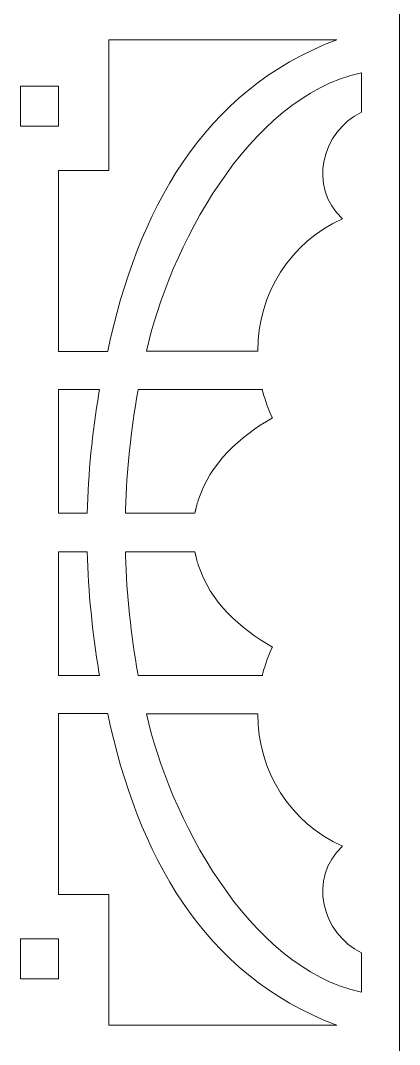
# Model space of a CAD drawing. Header units: centimetres. Extents: x -10 to 9.9, y -5 to 13.4.
# Drawn here: x -2.021 to -0.285, y -0.461 to 4.221 of the extents above; entities that cross this region are included whole.
import ezdxf

# ---------------------------------------------------------------- set-up
doc = ezdxf.new("R2010")
doc.units = ezdxf.units.CM
doc.header["$MEASUREMENT"] = 0
doc.layers.add('layer 1', color=7, linetype='Continuous')

msp = doc.modelspace()

# ---------------------------------------------------------------- linework, layer by layer
at = {"layer": 'layer 1', "color": 177, "lineweight": 9}
for points, knots in [([(-10.03585, 13.44236), (-10.03585, 13.44236), (-9.86153, 13.44236), (-9.86153, 13.44236), (-9.86153, 13.44236), (-9.86153, 13.44236), (-0.4594, 13.44236), (-0.4594, 13.44236), (-0.4594, 13.44236), (-0.4594, 13.44236), (-0.28508, 13.44236), (-0.28508, 13.44236), (-0.28508, 13.44236), (-0.28508, 13.44236), (-0.28508, 13.26803), (-0.28508, 13.26803), (-0.28508, 13.26803), (-0.28508, 13.26803), (-0.28508, -4.82596), (-0.28508, -4.82596), (-0.28508, -4.82596), (-0.28508, -4.82596), (-0.28508, -5.00029), (-0.28508, -5.00029), (-0.28508, -5.00029), (-0.28508, -5.00029), (-0.4594, -5.00029), (-0.4594, -5.00029), (-0.4594, -5.00029), (-0.4594, -5.00029), (-9.86153, -5.00029), (-9.86153, -5.00029), (-9.86153, -5.00029), (-9.86153, -5.00029), (-10.03585, -5.00029), (-10.03585, -5.00029), (-10.03585, -5.00029), (-10.03585, -5.00029), (-10.03585, -4.82596), (-10.03585, -4.82596), (-10.03585, -4.82596), (-10.03585, -4.82596), (-10.03585, 13.26803), (-10.03585, 13.26803), (-10.03585, 13.26803), (-10.03585, 13.26803), (-10.03585, 13.44236), (-10.03585, 13.44236)], [0, 0, 0, 0, 0.0769231, 0.0769231, 0.0769231, 0.0769231, 0.1538462, 0.1538462, 0.1538462, 0.1538462, 0.2307692, 0.2307692, 0.2307692, 0.2307692, 0.3076923, 0.3076923, 0.3076923, 0.3076923, 0.3846154, 0.3846154, 0.3846154, 0.3846154, 0.4615385, 0.4615385, 0.4615385, 0.4615385, 0.5384615, 0.5384615, 0.5384615, 0.5384615, 0.6153846, 0.6153846, 0.6153846, 0.6153846, 0.6923077, 0.6923077, 0.6923077, 0.6923077, 0.7692308, 0.7692308, 0.7692308, 0.7692308, 0.8461538, 0.8461538, 0.8461538, 0.8461538, 1, 1, 1, 1]), ([(-1.84597, 3.53525), (-1.84597, 3.53525), (-1.84105, 3.53525), (-1.84105, 3.53525), (-1.84105, 3.53525), (-1.84105, 3.53525), (-1.84049, 3.53525), (-1.84049, 3.53525), (-1.84049, 3.53525), (-1.84049, 3.53525), (-1.83127, 3.53525), (-1.83127, 3.53525), (-1.83127, 3.53525), (-1.83127, 3.53525), (-1.83077, 3.53525), (-1.83077, 3.53525), (-1.83077, 3.53525), (-1.83077, 3.53525), (-1.82154, 3.53525), (-1.82154, 3.53525), (-1.82154, 3.53525), (-1.82154, 3.53525), (-1.82097, 3.53525), (-1.82097, 3.53525), (-1.82097, 3.53525), (-1.82097, 3.53525), (-1.81177, 3.53525), (-1.81177, 3.53525), (-1.81177, 3.53525), (-1.81177, 3.53525), (-1.81125, 3.53525), (-1.81125, 3.53525), (-1.81125, 3.53525), (-1.81125, 3.53525), (-1.80204, 3.53525), (-1.80204, 3.53525), (-1.80204, 3.53525), (-1.80204, 3.53525), (-1.80147, 3.53525), (-1.80147, 3.53525), (-1.80147, 3.53525), (-1.80147, 3.53525), (-1.79225, 3.53525), (-1.79225, 3.53525), (-1.79225, 3.53525), (-1.79225, 3.53525), (-1.79175, 3.53525), (-1.79175, 3.53525), (-1.79175, 3.53525), (-1.79175, 3.53525), (-1.78252, 3.53525), (-1.78252, 3.53525), (-1.78252, 3.53525), (-1.78252, 3.53525), (-1.78197, 3.53525), (-1.78197, 3.53525), (-1.78197, 3.53525), (-1.78197, 3.53525), (-1.77275, 3.53525), (-1.77275, 3.53525), (-1.77275, 3.53525), (-1.77275, 3.53525), (-1.77224, 3.53525), (-1.77224, 3.53525), (-1.77224, 3.53525), (-1.77224, 3.53525), (-1.76302, 3.53525), (-1.76302, 3.53525), (-1.76302, 3.53525), (-1.76302, 3.53525), (-1.76252, 3.53525), (-1.76252, 3.53525), (-1.76252, 3.53525), (-1.76252, 3.53525), (-1.75329, 3.53525), (-1.75329, 3.53525), (-1.75329, 3.53525), (-1.75329, 3.53525), (-1.75278, 3.53525), (-1.75278, 3.53525), (-1.75278, 3.53525), (-1.75278, 3.53525), (-1.74356, 3.53525), (-1.74356, 3.53525), (-1.74356, 3.53525), (-1.74356, 3.53525), (-1.74302, 3.53525), (-1.74302, 3.53525), (-1.74302, 3.53525), (-1.74302, 3.53525), (-1.73378, 3.53525), (-1.73378, 3.53525), (-1.73378, 3.53525), (-1.73378, 3.53525), (-1.73328, 3.53525), (-1.73328, 3.53525), (-1.73328, 3.53525), (-1.73328, 3.53525), (-1.72406, 3.53525), (-1.72406, 3.53525), (-1.72406, 3.53525), (-1.72406, 3.53525), (-1.7235, 3.53525), (-1.7235, 3.53525), (-1.7235, 3.53525), (-1.7235, 3.53525), (-1.71428, 3.53525), (-1.71428, 3.53525), (-1.71428, 3.53525), (-1.71428, 3.53525), (-1.71378, 3.53525), (-1.71378, 3.53525), (-1.71378, 3.53525), (-1.71378, 3.53525), (-1.70455, 3.53525), (-1.70455, 3.53525), (-1.70455, 3.53525), (-1.70455, 3.53525), (-1.70398, 3.53525), (-1.70398, 3.53525), (-1.70398, 3.53525), (-1.70398, 3.53525), (-1.69478, 3.53525), (-1.69478, 3.53525), (-1.69478, 3.53525), (-1.69478, 3.53525), (-1.69426, 3.53525), (-1.69426, 3.53525), (-1.69426, 3.53525), (-1.69426, 3.53525), (-1.68505, 3.53525), (-1.68505, 3.53525), (-1.68505, 3.53525), (-1.68505, 3.53525), (-1.68448, 3.53525), (-1.68448, 3.53525), (-1.68448, 3.53525), (-1.68448, 3.53525), (-1.67526, 3.53525), (-1.67526, 3.53525), (-1.67526, 3.53525), (-1.67526, 3.53525), (-1.67476, 3.53525), (-1.67476, 3.53525), (-1.67476, 3.53525), (-1.67476, 3.53525), (-1.66553, 3.53525), (-1.66553, 3.53525), (-1.66553, 3.53525), (-1.66553, 3.53525), (-1.66498, 3.53525), (-1.66498, 3.53525), (-1.66498, 3.53525), (-1.66498, 3.53525), (-1.65576, 3.53525), (-1.65576, 3.53525), (-1.65576, 3.53525), (-1.65576, 3.53525), (-1.65525, 3.53525), (-1.65525, 3.53525), (-1.65525, 3.53525), (-1.65525, 3.53525), (-1.64603, 3.53525), (-1.64603, 3.53525), (-1.64603, 3.53525), (-1.64603, 3.53525), (-1.64548, 3.53525), (-1.64548, 3.53525), (-1.64548, 3.53525), (-1.64548, 3.53525), (-1.63625, 3.53525), (-1.63625, 3.53525), (-1.63625, 3.53525), (-1.63625, 3.53525), (-1.63575, 3.53525), (-1.63575, 3.53525), (-1.63575, 3.53525), (-1.63575, 3.53525), (-1.62653, 3.53525), (-1.62653, 3.53525), (-1.62653, 3.53525), (-1.62653, 3.53525), (-1.62596, 3.53525), (-1.62596, 3.53525), (-1.62596, 3.53525), (-1.62596, 3.53525), (-1.61675, 3.53525), (-1.61675, 3.53525), (-1.61675, 3.53525), (-1.61675, 3.53525), (-1.61675, 3.53687), (-1.61675, 3.53687), (-1.61675, 3.53687), (-1.61675, 3.53687), (-1.61675, 4.13308), (-1.61675, 4.13308), (-1.61675, 4.13308), (-1.61675, 4.13308), (-0.92018, 4.13311), (-0.92018, 4.13311), (-0.92018, 4.13311), (-0.92018, 4.13311), (-0.57195, 4.13311), (-0.57195, 4.13311), (-0.57195, 4.13311), (-1.18811, 3.90211), (-1.48415, 3.34792), (-1.62131, 2.70967), (-1.62131, 2.70967), (-1.62131, 2.70967), (-1.62147, 2.70914), (-1.62147, 2.70914), (-1.62147, 2.70914), (-1.62147, 2.70914), (-1.62149, 2.70914), (-1.62149, 2.70914), (-1.62149, 2.70914), (-1.62149, 2.70914), (-1.62158, 2.70862), (-1.62158, 2.70862), (-1.62158, 2.70862), (-1.62158, 2.70862), (-1.62159, 2.70862), (-1.62159, 2.70862), (-1.62159, 2.70862), (-1.62159, 2.70862), (-1.62174, 2.7081), (-1.62174, 2.7081), (-1.62174, 2.7081), (-1.62174, 2.7081), (-1.62175, 2.7081), (-1.62175, 2.7081), (-1.62175, 2.7081), (-1.62175, 2.7081), (-1.84597, 2.7081), (-1.84597, 2.7081), (-1.84597, 2.7081), (-1.84597, 2.7081), (-1.84597, 3.53525), (-1.84597, 3.53525)], [0, 0, 0, 0, 0.0163934, 0.0163934, 0.0163934, 0.0163934, 0.0327869, 0.0327869, 0.0327869, 0.0327869, 0.0491803, 0.0491803, 0.0491803, 0.0491803, 0.0655738, 0.0655738, 0.0655738, 0.0655738, 0.0819672, 0.0819672, 0.0819672, 0.0819672, 0.0983607, 0.0983607, 0.0983607, 0.0983607, 0.1147541, 0.1147541, 0.1147541, 0.1147541, 0.1311475, 0.1311475, 0.1311475, 0.1311475, 0.147541, 0.147541, 0.147541, 0.147541, 0.1639344, 0.1639344, 0.1639344, 0.1639344, 0.1803279, 0.1803279, 0.1803279, 0.1803279, 0.1967213, 0.1967213, 0.1967213, 0.1967213, 0.2131148, 0.2131148, 0.2131148, 0.2131148, 0.2295082, 0.2295082, 0.2295082, 0.2295082, 0.2459016, 0.2459016, 0.2459016, 0.2459016, 0.2622951, 0.2622951, 0.2622951, 0.2622951, 0.2786885, 0.2786885, 0.2786885, 0.2786885, 0.295082, 0.295082, 0.295082, 0.295082, 0.3114754, 0.3114754, 0.3114754, 0.3114754, 0.3278689, 0.3278689, 0.3278689, 0.3278689, 0.3442623, 0.3442623, 0.3442623, 0.3442623, 0.3606557, 0.3606557, 0.3606557, 0.3606557, 0.3770492, 0.3770492, 0.3770492, 0.3770492, 0.3934426, 0.3934426, 0.3934426, 0.3934426, 0.4098361, 0.4098361, 0.4098361, 0.4098361, 0.4262295, 0.4262295, 0.4262295, 0.4262295, 0.442623, 0.442623, 0.442623, 0.442623, 0.4590164, 0.4590164, 0.4590164, 0.4590164, 0.4754098, 0.4754098, 0.4754098, 0.4754098, 0.4918033, 0.4918033, 0.4918033, 0.4918033, 0.5081967, 0.5081967, 0.5081967, 0.5081967, 0.5245902, 0.5245902, 0.5245902, 0.5245902, 0.5409836, 0.5409836, 0.5409836, 0.5409836, 0.557377, 0.557377, 0.557377, 0.557377, 0.5737705, 0.5737705, 0.5737705, 0.5737705, 0.5901639, 0.5901639, 0.5901639, 0.5901639, 0.6065574, 0.6065574, 0.6065574, 0.6065574, 0.6229508, 0.6229508, 0.6229508, 0.6229508, 0.6393443, 0.6393443, 0.6393443, 0.6393443, 0.6557377, 0.6557377, 0.6557377, 0.6557377, 0.6721311, 0.6721311, 0.6721311, 0.6721311, 0.6885246, 0.6885246, 0.6885246, 0.6885246, 0.704918, 0.704918, 0.704918, 0.704918, 0.7213115, 0.7213115, 0.7213115, 0.7213115, 0.7377049, 0.7377049, 0.7377049, 0.7377049, 0.7540984, 0.7540984, 0.7540984, 0.7540984, 0.7704918, 0.7704918, 0.7704918, 0.7704918, 0.7868852, 0.7868852, 0.7868852, 0.7868852, 0.8032787, 0.8032787, 0.8032787, 0.8032787, 0.8196721, 0.8196721, 0.8196721, 0.8196721, 0.8360656, 0.8360656, 0.8360656, 0.8360656, 0.852459, 0.852459, 0.852459, 0.852459, 0.8688525, 0.8688525, 0.8688525, 0.8688525, 0.8852459, 0.8852459, 0.8852459, 0.8852459, 0.9016393, 0.9016393, 0.9016393, 0.9016393, 0.9180328, 0.9180328, 0.9180328, 0.9180328, 0.9344262, 0.9344262, 0.9344262, 0.9344262, 0.9508197, 0.9508197, 0.9508197, 0.9508197, 0.9672131, 0.9672131, 0.9672131, 0.9672131, 1, 1, 1, 1]), ([(-0.4594, 3.80181), (-0.4594, 3.80181), (-0.4594, 3.98156), (-0.4594, 3.98156), (-0.4594, 3.98156), (-0.98306, 3.87029), (-1.34274, 3.16559), (-1.44347, 2.70967), (-1.44347, 2.70967), (-1.44347, 2.70967), (-0.93452, 2.70967), (-0.93452, 2.70967), (-0.93452, 2.70967), (-0.93276, 2.9736), (-0.78597, 3.20758), (-0.54602, 3.3141), (-0.54602, 3.3141), (-0.54602, 3.3141), (-0.54599, 3.31412), (-0.54599, 3.31412), (-0.54599, 3.31412), (-0.70663, 3.46125), (-0.64034, 3.71415), (-0.4594, 3.80181)], [0, 0, 0, 0, 0.1428571, 0.1428571, 0.1428571, 0.1428571, 0.2857143, 0.2857143, 0.2857143, 0.2857143, 0.4285714, 0.4285714, 0.4285714, 0.4285714, 0.5714286, 0.5714286, 0.5714286, 0.5714286, 0.7142857, 0.7142857, 0.7142857, 0.7142857, 1, 1, 1, 1]), ([(-1.84607, 3.92012), (-1.84607, 3.92012), (-1.84607, 3.73746), (-1.84607, 3.73746), (-1.84607, 3.73746), (-1.84607, 3.73746), (-2.02067, 3.73746), (-2.02067, 3.73746), (-2.02067, 3.73746), (-2.02067, 3.73746), (-2.02067, 3.92012), (-2.02067, 3.92012), (-2.02067, 3.92012), (-2.02067, 3.92012), (-1.84607, 3.92012), (-1.84607, 3.92012)], [0, 0, 0, 0, 0.2, 0.2, 0.2, 0.2, 0.4, 0.4, 0.4, 0.4, 0.6, 0.6, 0.6, 0.6, 1, 1, 1, 1]), ([(-1.84597, 1.96795), (-1.84597, 1.96795), (-1.84597, 1.98359), (-1.84597, 1.98359), (-1.84597, 1.98359), (-1.84597, 1.98359), (-1.84597, 2.00949), (-1.84597, 2.00949), (-1.84597, 2.00949), (-1.84597, 2.00949), (-1.84597, 2.03537), (-1.84597, 2.03537), (-1.84597, 2.03537), (-1.84597, 2.03537), (-1.84597, 2.06126), (-1.84597, 2.06126), (-1.84597, 2.06126), (-1.84597, 2.06126), (-1.84597, 2.08715), (-1.84597, 2.08715), (-1.84597, 2.08715), (-1.84597, 2.08715), (-1.84597, 2.11302), (-1.84597, 2.11302), (-1.84597, 2.11302), (-1.84597, 2.11302), (-1.84597, 2.13892), (-1.84597, 2.13892), (-1.84597, 2.13892), (-1.84597, 2.13892), (-1.84597, 2.16482), (-1.84597, 2.16482), (-1.84597, 2.16482), (-1.84597, 2.16482), (-1.84597, 2.1907), (-1.84597, 2.1907), (-1.84597, 2.1907), (-1.84597, 2.1907), (-1.84595, 2.21658), (-1.84595, 2.21658), (-1.84595, 2.21658), (-1.84595, 2.21658), (-1.84597, 2.24248), (-1.84597, 2.24248), (-1.84597, 2.24248), (-1.84597, 2.24248), (-1.84597, 2.26835), (-1.84597, 2.26835), (-1.84597, 2.26835), (-1.84597, 2.26835), (-1.84597, 2.29424), (-1.84597, 2.29424), (-1.84597, 2.29424), (-1.84597, 2.29424), (-1.846, 2.32013), (-1.846, 2.32013), (-1.846, 2.32013), (-1.846, 2.32013), (-1.84597, 2.34602), (-1.84597, 2.34602), (-1.84597, 2.34602), (-1.84597, 2.34602), (-1.84597, 2.37191), (-1.84597, 2.37191), (-1.84597, 2.37191), (-1.84597, 2.37191), (-1.84597, 2.39779), (-1.84597, 2.39779), (-1.84597, 2.39779), (-1.84597, 2.39779), (-1.84595, 2.42367), (-1.84595, 2.42367), (-1.84595, 2.42367), (-1.84595, 2.42367), (-1.84597, 2.44957), (-1.84597, 2.44957), (-1.84597, 2.44957), (-1.84597, 2.44957), (-1.84595, 2.47544), (-1.84595, 2.47544), (-1.84595, 2.47544), (-1.84595, 2.47544), (-1.84597, 2.50135), (-1.84597, 2.50135), (-1.84597, 2.50135), (-1.84597, 2.50135), (-1.84597, 2.52724), (-1.84597, 2.52724), (-1.84597, 2.52724), (-1.84597, 2.52724), (-1.84597, 2.53377), (-1.84597, 2.53377), (-1.84597, 2.53377), (-1.84597, 2.53377), (-1.65848, 2.53377), (-1.65848, 2.53377), (-1.65848, 2.53377), (-1.65848, 2.53377), (-1.65964, 2.52687), (-1.65964, 2.52687), (-1.65964, 2.52687), (-1.65964, 2.52687), (-1.65965, 2.52687), (-1.65965, 2.52687), (-1.65965, 2.52687), (-1.65965, 2.52687), (-1.65967, 2.52687), (-1.65967, 2.52687), (-1.65967, 2.52687), (-1.65967, 2.52687), (-1.6597, 2.52687), (-1.6597, 2.52687), (-1.6597, 2.52687), (-1.6597, 2.52687), (-1.66116, 2.51837), (-1.66116, 2.51837), (-1.66116, 2.51837), (-1.66116, 2.51837), (-1.66118, 2.51837), (-1.66118, 2.51837), (-1.66118, 2.51837), (-1.66118, 2.51837), (-1.66119, 2.51837), (-1.66119, 2.51837), (-1.66119, 2.51837), (-1.66119, 2.51837), (-1.66121, 2.51836), (-1.66121, 2.51836), (-1.66121, 2.51836), (-1.6914, 2.33651), (-1.71049, 2.15213), (-1.71501, 1.96792), (-1.71501, 1.96792), (-1.71501, 1.96792), (-1.71505, 1.96795), (-1.71505, 1.96795), (-1.71505, 1.96795), (-1.71505, 1.96795), (-1.84597, 1.96795), (-1.84597, 1.96795)], [0, 0, 0, 0, 0.0277778, 0.0277778, 0.0277778, 0.0277778, 0.0555556, 0.0555556, 0.0555556, 0.0555556, 0.0833333, 0.0833333, 0.0833333, 0.0833333, 0.1111111, 0.1111111, 0.1111111, 0.1111111, 0.1388889, 0.1388889, 0.1388889, 0.1388889, 0.1666667, 0.1666667, 0.1666667, 0.1666667, 0.1944444, 0.1944444, 0.1944444, 0.1944444, 0.2222222, 0.2222222, 0.2222222, 0.2222222, 0.25, 0.25, 0.25, 0.25, 0.2777778, 0.2777778, 0.2777778, 0.2777778, 0.3055556, 0.3055556, 0.3055556, 0.3055556, 0.3333333, 0.3333333, 0.3333333, 0.3333333, 0.3611111, 0.3611111, 0.3611111, 0.3611111, 0.3888889, 0.3888889, 0.3888889, 0.3888889, 0.4166667, 0.4166667, 0.4166667, 0.4166667, 0.4444444, 0.4444444, 0.4444444, 0.4444444, 0.4722222, 0.4722222, 0.4722222, 0.4722222, 0.5, 0.5, 0.5, 0.5, 0.5277778, 0.5277778, 0.5277778, 0.5277778, 0.5555556, 0.5555556, 0.5555556, 0.5555556, 0.5833333, 0.5833333, 0.5833333, 0.5833333, 0.6111111, 0.6111111, 0.6111111, 0.6111111, 0.6388889, 0.6388889, 0.6388889, 0.6388889, 0.6666667, 0.6666667, 0.6666667, 0.6666667, 0.6944444, 0.6944444, 0.6944444, 0.6944444, 0.7222222, 0.7222222, 0.7222222, 0.7222222, 0.75, 0.75, 0.75, 0.75, 0.7777778, 0.7777778, 0.7777778, 0.7777778, 0.8055556, 0.8055556, 0.8055556, 0.8055556, 0.8333333, 0.8333333, 0.8333333, 0.8333333, 0.8611111, 0.8611111, 0.8611111, 0.8611111, 0.8888889, 0.8888889, 0.8888889, 0.8888889, 0.9166667, 0.9166667, 0.9166667, 0.9166667, 0.9444444, 0.9444444, 0.9444444, 0.9444444, 1, 1, 1, 1]), ([(-0.86688, 2.40402), (-1.01746, 2.31756), (-1.15164, 2.19838), (-1.20686, 2.0276), (-1.20686, 2.0276), (-1.20686, 2.0276), (-1.20687, 2.0276), (-1.20687, 2.0276), (-1.20687, 2.0276), (-1.20687, 2.0276), (-1.2075, 2.02565), (-1.2075, 2.02565), (-1.2075, 2.02565), (-1.2075, 2.02565), (-1.20752, 2.02565), (-1.20752, 2.02565), (-1.20752, 2.02565), (-1.20752, 2.02565), (-1.20898, 2.02082), (-1.20898, 2.02082), (-1.20898, 2.02082), (-1.20898, 2.02082), (-1.20903, 2.0208), (-1.20903, 2.0208), (-1.20903, 2.0208), (-1.20903, 2.0208), (-1.20926, 2.01987), (-1.20926, 2.01987), (-1.20926, 2.01987), (-1.20926, 2.01987), (-1.20928, 2.01987), (-1.20928, 2.01987), (-1.20928, 2.01987), (-1.20928, 2.01987), (-1.2093, 2.01978), (-1.2093, 2.01978), (-1.2093, 2.01978), (-1.2093, 2.01978), (-1.2093, 2.01978), (-1.2093, 2.01978), (-1.2093, 2.01978), (-1.2093, 2.01978), (-1.21098, 2.01399), (-1.21098, 2.01399), (-1.21098, 2.01399), (-1.21098, 2.01399), (-1.211, 2.01397), (-1.211, 2.01397), (-1.211, 2.01397), (-1.211, 2.01397), (-1.21122, 2.01314), (-1.21122, 2.01314), (-1.21122, 2.01314), (-1.21122, 2.01314), (-1.21122, 2.01314), (-1.21122, 2.01314), (-1.21122, 2.01314), (-1.21122, 2.01314), (-1.21302, 2.0067), (-1.21302, 2.0067), (-1.21302, 2.0067), (-1.21302, 2.0067), (-1.21302, 2.0067), (-1.21302, 2.0067), (-1.21302, 2.0067), (-1.21302, 2.0067), (-1.21321, 2.00596), (-1.21321, 2.00596), (-1.21321, 2.00596), (-1.21321, 2.00596), (-1.21323, 2.00596), (-1.21323, 2.00596), (-1.21323, 2.00596), (-1.21323, 2.00596), (-1.21514, 1.99868), (-1.21514, 1.99868), (-1.21514, 1.99868), (-1.21514, 1.99868), (-1.21515, 1.99868), (-1.21515, 1.99868), (-1.21515, 1.99868), (-1.21515, 1.99868), (-1.21517, 1.99853), (-1.21517, 1.99853), (-1.21517, 1.99853), (-1.21517, 1.99853), (-1.21519, 1.99853), (-1.21519, 1.99853), (-1.21519, 1.99853), (-1.21519, 1.99853), (-1.21635, 1.99377), (-1.21635, 1.99377), (-1.21635, 1.99377), (-1.21635, 1.99377), (-1.21637, 1.99379), (-1.21637, 1.99379), (-1.21637, 1.99379), (-1.21637, 1.99379), (-1.21657, 1.99287), (-1.21657, 1.99287), (-1.21657, 1.99287), (-1.21657, 1.99287), (-1.21658, 1.99285), (-1.21658, 1.99285), (-1.21658, 1.99285), (-1.21658, 1.99285), (-1.21847, 1.98461), (-1.21847, 1.98461), (-1.21847, 1.98461), (-1.21847, 1.98461), (-1.21852, 1.98462), (-1.21852, 1.98462), (-1.21852, 1.98462), (-1.21852, 1.98462), (-1.21867, 1.98372), (-1.21867, 1.98372), (-1.21867, 1.98372), (-1.21867, 1.98372), (-1.21868, 1.98372), (-1.21868, 1.98372), (-1.21868, 1.98372), (-1.21868, 1.98372), (-1.21983, 1.97825), (-1.21983, 1.97825), (-1.21983, 1.97825), (-1.21983, 1.97825), (-1.21985, 1.97825), (-1.21985, 1.97825), (-1.21985, 1.97825), (-1.21985, 1.97825), (-1.22001, 1.97737), (-1.22001, 1.97737), (-1.22001, 1.97737), (-1.22001, 1.97737), (-1.22003, 1.97737), (-1.22003, 1.97737), (-1.22003, 1.97737), (-1.22003, 1.97737), (-1.22024, 1.97631), (-1.22024, 1.97631), (-1.22024, 1.97631), (-1.22024, 1.97631), (-1.22026, 1.97631), (-1.22026, 1.97631), (-1.22026, 1.97631), (-1.22026, 1.97631), (-1.2213, 1.97093), (-1.2213, 1.97093), (-1.2213, 1.97093), (-1.2213, 1.97093), (-1.22132, 1.97093), (-1.22132, 1.97093), (-1.22132, 1.97093), (-1.22132, 1.97093), (-1.22188, 1.96795), (-1.22188, 1.96795), (-1.22188, 1.96795), (-1.22188, 1.96795), (-1.22188, 1.96795), (-1.22188, 1.96795), (-1.22188, 1.96795), (-1.22188, 1.96795), (-1.22193, 1.96794), (-1.22193, 1.96794), (-1.22193, 1.96794), (-1.22193, 1.96794), (-1.54016, 1.96795), (-1.54016, 1.96795), (-1.54016, 1.96795), (-1.54016, 1.96795), (-1.54002, 1.97556), (-1.54002, 1.97556), (-1.54002, 1.97556), (-1.54002, 1.97556), (-1.53995, 1.97561), (-1.53995, 1.97561), (-1.53995, 1.97561), (-1.53995, 1.97561), (-1.53993, 1.97556), (-1.53993, 1.97556), (-1.53993, 1.97556), (-1.53993, 1.97556), (-1.53993, 1.97559), (-1.53993, 1.97559), (-1.53993, 1.97559), (-1.53993, 1.97559), (-1.53972, 1.9848), (-1.53972, 1.9848), (-1.53972, 1.9848), (-1.53972, 1.9848), (-1.53971, 1.9848), (-1.53971, 1.9848), (-1.53971, 1.9848), (-1.53971, 1.9848), (-1.53969, 1.9848), (-1.53969, 1.9848), (-1.53969, 1.9848), (-1.53969, 1.9848), (-1.53969, 1.98483), (-1.53969, 1.98483), (-1.53969, 1.98483), (-1.53453, 2.16639), (-1.51478, 2.34756), (-1.4832, 2.52528), (-1.4832, 2.52528), (-1.4832, 2.52528), (-1.4832, 2.5253), (-1.4832, 2.5253), (-1.4832, 2.5253), (-1.4832, 2.5253), (-1.48317, 2.5253), (-1.48317, 2.5253), (-1.48317, 2.5253), (-1.48317, 2.5253), (-1.48315, 2.5253), (-1.48315, 2.5253), (-1.48315, 2.5253), (-1.48315, 2.5253), (-1.48168, 2.53377), (-1.48168, 2.53377), (-1.48168, 2.53377), (-1.48168, 2.53377), (-1.48166, 2.53377), (-1.48166, 2.53377), (-1.48166, 2.53377), (-1.48166, 2.53377), (-1.48165, 2.53377), (-1.48165, 2.53377), (-1.48165, 2.53377), (-1.48165, 2.53377), (-1.48162, 2.53377), (-1.48162, 2.53377), (-1.48162, 2.53377), (-1.48162, 2.53377), (-0.91374, 2.53377), (-0.91374, 2.53377), (-0.91374, 2.53377), (-0.91374, 2.53377), (-0.91372, 2.53377), (-0.91372, 2.53377), (-0.91372, 2.53377), (-0.91372, 2.53377), (-0.91317, 2.53163), (-0.91317, 2.53163), (-0.91317, 2.53163), (-0.91317, 2.53163), (-0.91315, 2.53163), (-0.91315, 2.53163), (-0.91315, 2.53163), (-0.91315, 2.53163), (-0.91265, 2.52949), (-0.91265, 2.52949), (-0.91265, 2.52949), (-0.91265, 2.52949), (-0.91262, 2.52949), (-0.91262, 2.52949), (-0.91262, 2.52949), (-0.91262, 2.52949), (-0.91207, 2.52736), (-0.91207, 2.52736), (-0.91207, 2.52736), (-0.91207, 2.52736), (-0.91206, 2.52736), (-0.91206, 2.52736), (-0.91206, 2.52736), (-0.91206, 2.52736), (-0.91155, 2.52525), (-0.91155, 2.52525), (-0.91155, 2.52525), (-0.91155, 2.52525), (-0.91154, 2.52523), (-0.91154, 2.52523), (-0.91154, 2.52523), (-0.90072, 2.48369), (-0.88545, 2.44282), (-0.86688, 2.40402)], [0, 0, 0, 0, 0.0142857, 0.0142857, 0.0142857, 0.0142857, 0.0285714, 0.0285714, 0.0285714, 0.0285714, 0.0428571, 0.0428571, 0.0428571, 0.0428571, 0.0571429, 0.0571429, 0.0571429, 0.0571429, 0.0714286, 0.0714286, 0.0714286, 0.0714286, 0.0857143, 0.0857143, 0.0857143, 0.0857143, 0.1, 0.1, 0.1, 0.1, 0.1142857, 0.1142857, 0.1142857, 0.1142857, 0.1285714, 0.1285714, 0.1285714, 0.1285714, 0.1428571, 0.1428571, 0.1428571, 0.1428571, 0.1571429, 0.1571429, 0.1571429, 0.1571429, 0.1714286, 0.1714286, 0.1714286, 0.1714286, 0.1857143, 0.1857143, 0.1857143, 0.1857143, 0.2, 0.2, 0.2, 0.2, 0.2142857, 0.2142857, 0.2142857, 0.2142857, 0.2285714, 0.2285714, 0.2285714, 0.2285714, 0.2428571, 0.2428571, 0.2428571, 0.2428571, 0.2571429, 0.2571429, 0.2571429, 0.2571429, 0.2714286, 0.2714286, 0.2714286, 0.2714286, 0.2857143, 0.2857143, 0.2857143, 0.2857143, 0.3, 0.3, 0.3, 0.3, 0.3142857, 0.3142857, 0.3142857, 0.3142857, 0.3285714, 0.3285714, 0.3285714, 0.3285714, 0.3428571, 0.3428571, 0.3428571, 0.3428571, 0.3571429, 0.3571429, 0.3571429, 0.3571429, 0.3714286, 0.3714286, 0.3714286, 0.3714286, 0.3857143, 0.3857143, 0.3857143, 0.3857143, 0.4, 0.4, 0.4, 0.4, 0.4142857, 0.4142857, 0.4142857, 0.4142857, 0.4285714, 0.4285714, 0.4285714, 0.4285714, 0.4428571, 0.4428571, 0.4428571, 0.4428571, 0.4571429, 0.4571429, 0.4571429, 0.4571429, 0.4714286, 0.4714286, 0.4714286, 0.4714286, 0.4857143, 0.4857143, 0.4857143, 0.4857143, 0.5, 0.5, 0.5, 0.5, 0.5142857, 0.5142857, 0.5142857, 0.5142857, 0.5285714, 0.5285714, 0.5285714, 0.5285714, 0.5428571, 0.5428571, 0.5428571, 0.5428571, 0.5571429, 0.5571429, 0.5571429, 0.5571429, 0.5714286, 0.5714286, 0.5714286, 0.5714286, 0.5857143, 0.5857143, 0.5857143, 0.5857143, 0.6, 0.6, 0.6, 0.6, 0.6142857, 0.6142857, 0.6142857, 0.6142857, 0.6285714, 0.6285714, 0.6285714, 0.6285714, 0.6428571, 0.6428571, 0.6428571, 0.6428571, 0.6571429, 0.6571429, 0.6571429, 0.6571429, 0.6714286, 0.6714286, 0.6714286, 0.6714286, 0.6857143, 0.6857143, 0.6857143, 0.6857143, 0.7, 0.7, 0.7, 0.7, 0.7142857, 0.7142857, 0.7142857, 0.7142857, 0.7285714, 0.7285714, 0.7285714, 0.7285714, 0.7428571, 0.7428571, 0.7428571, 0.7428571, 0.7571429, 0.7571429, 0.7571429, 0.7571429, 0.7714286, 0.7714286, 0.7714286, 0.7714286, 0.7857143, 0.7857143, 0.7857143, 0.7857143, 0.8, 0.8, 0.8, 0.8, 0.8142857, 0.8142857, 0.8142857, 0.8142857, 0.8285714, 0.8285714, 0.8285714, 0.8285714, 0.8428571, 0.8428571, 0.8428571, 0.8428571, 0.8571429, 0.8571429, 0.8571429, 0.8571429, 0.8714286, 0.8714286, 0.8714286, 0.8714286, 0.8857143, 0.8857143, 0.8857143, 0.8857143, 0.9, 0.9, 0.9, 0.9, 0.9142857, 0.9142857, 0.9142857, 0.9142857, 0.9285714, 0.9285714, 0.9285714, 0.9285714, 0.9428571, 0.9428571, 0.9428571, 0.9428571, 0.9571429, 0.9571429, 0.9571429, 0.9571429, 0.9714286, 0.9714286, 0.9714286, 0.9714286, 1, 1, 1, 1]), ([(-1.84598, 1.22623), (-1.84598, 1.22623), (-1.84598, 1.23281), (-1.84598, 1.23281), (-1.84598, 1.23281), (-1.84598, 1.23281), (-1.84597, 1.2587), (-1.84597, 1.2587), (-1.84597, 1.2587), (-1.84597, 1.2587), (-1.84597, 1.28459), (-1.84597, 1.28459), (-1.84597, 1.28459), (-1.84597, 1.28459), (-1.84597, 1.31047), (-1.84597, 1.31047), (-1.84597, 1.31047), (-1.84597, 1.31047), (-1.84598, 1.33637), (-1.84598, 1.33637), (-1.84598, 1.33637), (-1.84598, 1.33637), (-1.84597, 1.36225), (-1.84597, 1.36225), (-1.84597, 1.36225), (-1.84597, 1.36225), (-1.84597, 1.38813), (-1.84597, 1.38813), (-1.84597, 1.38813), (-1.84597, 1.38813), (-1.84597, 1.41403), (-1.84597, 1.41403), (-1.84597, 1.41403), (-1.84597, 1.41403), (-1.84597, 1.4399), (-1.84597, 1.4399), (-1.84597, 1.4399), (-1.84597, 1.4399), (-1.84597, 1.46579), (-1.84597, 1.46579), (-1.84597, 1.46579), (-1.84597, 1.46579), (-1.84598, 1.49168), (-1.84598, 1.49168), (-1.84598, 1.49168), (-1.84598, 1.49168), (-1.84597, 1.51757), (-1.84597, 1.51757), (-1.84597, 1.51757), (-1.84597, 1.51757), (-1.84597, 1.54346), (-1.84597, 1.54346), (-1.84597, 1.54346), (-1.84597, 1.54346), (-1.84598, 1.56934), (-1.84598, 1.56934), (-1.84598, 1.56934), (-1.84598, 1.56934), (-1.84593, 1.59523), (-1.84593, 1.59523), (-1.84593, 1.59523), (-1.84593, 1.59523), (-1.84597, 1.62112), (-1.84597, 1.62112), (-1.84597, 1.62112), (-1.84597, 1.62112), (-1.84597, 1.64701), (-1.84597, 1.64701), (-1.84597, 1.64701), (-1.84597, 1.64701), (-1.84597, 1.6729), (-1.84597, 1.6729), (-1.84597, 1.6729), (-1.84597, 1.6729), (-1.84597, 1.69877), (-1.84597, 1.69877), (-1.84597, 1.69877), (-1.84597, 1.69877), (-1.84597, 1.72469), (-1.84597, 1.72469), (-1.84597, 1.72469), (-1.84597, 1.72469), (-1.84597, 1.75055), (-1.84597, 1.75055), (-1.84597, 1.75055), (-1.84597, 1.75055), (-1.84598, 1.77645), (-1.84598, 1.77645), (-1.84598, 1.77645), (-1.84598, 1.77645), (-1.84597, 1.79204), (-1.84597, 1.79204), (-1.84597, 1.79204), (-1.84597, 1.79204), (-1.71505, 1.79204), (-1.71505, 1.79204), (-1.71505, 1.79204), (-1.71505, 1.79204), (-1.71503, 1.79204), (-1.71503, 1.79204), (-1.71503, 1.79204), (-1.71049, 1.60783), (-1.69138, 1.42348), (-1.66121, 1.24164), (-1.66121, 1.24164), (-1.66121, 1.24164), (-1.66119, 1.24162), (-1.66119, 1.24162), (-1.66119, 1.24162), (-1.66119, 1.24162), (-1.66118, 1.24162), (-1.66118, 1.24162), (-1.66118, 1.24162), (-1.66118, 1.24162), (-1.66116, 1.24162), (-1.66116, 1.24162), (-1.66116, 1.24162), (-1.66116, 1.24162), (-1.6597, 1.23312), (-1.6597, 1.23312), (-1.6597, 1.23312), (-1.6597, 1.23312), (-1.65967, 1.2331), (-1.65967, 1.2331), (-1.65967, 1.2331), (-1.65967, 1.2331), (-1.65964, 1.23312), (-1.65964, 1.23312), (-1.65964, 1.23312), (-1.65964, 1.23312), (-1.65963, 1.23312), (-1.65963, 1.23312), (-1.65963, 1.23312), (-1.65963, 1.23312), (-1.65848, 1.22623), (-1.65848, 1.22623), (-1.65848, 1.22623), (-1.65848, 1.22623), (-1.84598, 1.22623), (-1.84598, 1.22623)], [0, 0, 0, 0, 0.0277778, 0.0277778, 0.0277778, 0.0277778, 0.0555556, 0.0555556, 0.0555556, 0.0555556, 0.0833333, 0.0833333, 0.0833333, 0.0833333, 0.1111111, 0.1111111, 0.1111111, 0.1111111, 0.1388889, 0.1388889, 0.1388889, 0.1388889, 0.1666667, 0.1666667, 0.1666667, 0.1666667, 0.1944444, 0.1944444, 0.1944444, 0.1944444, 0.2222222, 0.2222222, 0.2222222, 0.2222222, 0.25, 0.25, 0.25, 0.25, 0.2777778, 0.2777778, 0.2777778, 0.2777778, 0.3055556, 0.3055556, 0.3055556, 0.3055556, 0.3333333, 0.3333333, 0.3333333, 0.3333333, 0.3611111, 0.3611111, 0.3611111, 0.3611111, 0.3888889, 0.3888889, 0.3888889, 0.3888889, 0.4166667, 0.4166667, 0.4166667, 0.4166667, 0.4444444, 0.4444444, 0.4444444, 0.4444444, 0.4722222, 0.4722222, 0.4722222, 0.4722222, 0.5, 0.5, 0.5, 0.5, 0.5277778, 0.5277778, 0.5277778, 0.5277778, 0.5555556, 0.5555556, 0.5555556, 0.5555556, 0.5833333, 0.5833333, 0.5833333, 0.5833333, 0.6111111, 0.6111111, 0.6111111, 0.6111111, 0.6388889, 0.6388889, 0.6388889, 0.6388889, 0.6666667, 0.6666667, 0.6666667, 0.6666667, 0.6944444, 0.6944444, 0.6944444, 0.6944444, 0.7222222, 0.7222222, 0.7222222, 0.7222222, 0.75, 0.75, 0.75, 0.75, 0.7777778, 0.7777778, 0.7777778, 0.7777778, 0.8055556, 0.8055556, 0.8055556, 0.8055556, 0.8333333, 0.8333333, 0.8333333, 0.8333333, 0.8611111, 0.8611111, 0.8611111, 0.8611111, 0.8888889, 0.8888889, 0.8888889, 0.8888889, 0.9166667, 0.9166667, 0.9166667, 0.9166667, 0.9444444, 0.9444444, 0.9444444, 0.9444444, 1, 1, 1, 1]), ([(-0.86683, 1.35599), (-1.01748, 1.44241), (-1.15169, 1.56161), (-1.20686, 1.73239), (-1.20686, 1.73239), (-1.20686, 1.73239), (-1.20687, 1.73239), (-1.20687, 1.73239), (-1.20687, 1.73239), (-1.20687, 1.73239), (-1.2075, 1.73433), (-1.2075, 1.73433), (-1.2075, 1.73433), (-1.2075, 1.73433), (-1.20752, 1.73431), (-1.20752, 1.73431), (-1.20752, 1.73431), (-1.20752, 1.73431), (-1.20898, 1.73919), (-1.20898, 1.73919), (-1.20898, 1.73919), (-1.20898, 1.73919), (-1.20899, 1.73921), (-1.20899, 1.73921), (-1.20899, 1.73921), (-1.20899, 1.73921), (-1.20926, 1.74012), (-1.20926, 1.74012), (-1.20926, 1.74012), (-1.20926, 1.74012), (-1.20928, 1.74012), (-1.20928, 1.74012), (-1.20928, 1.74012), (-1.20928, 1.74012), (-1.20932, 1.74021), (-1.20932, 1.74021), (-1.20932, 1.74021), (-1.20932, 1.74021), (-1.20933, 1.74021), (-1.20933, 1.74021), (-1.20933, 1.74021), (-1.20933, 1.74021), (-1.21098, 1.74601), (-1.21098, 1.74601), (-1.21098, 1.74601), (-1.21098, 1.74601), (-1.211, 1.74601), (-1.211, 1.74601), (-1.211, 1.74601), (-1.211, 1.74601), (-1.21122, 1.74685), (-1.21122, 1.74685), (-1.21122, 1.74685), (-1.21122, 1.74685), (-1.21124, 1.74685), (-1.21124, 1.74685), (-1.21124, 1.74685), (-1.21124, 1.74685), (-1.21302, 1.75327), (-1.21302, 1.75327), (-1.21302, 1.75327), (-1.21302, 1.75327), (-1.21303, 1.75325), (-1.21303, 1.75325), (-1.21303, 1.75325), (-1.21303, 1.75325), (-1.21321, 1.75403), (-1.21321, 1.75403), (-1.21321, 1.75403), (-1.21321, 1.75403), (-1.21323, 1.75403), (-1.21323, 1.75403), (-1.21323, 1.75403), (-1.21323, 1.75403), (-1.21514, 1.76131), (-1.21514, 1.76131), (-1.21514, 1.76131), (-1.21514, 1.76131), (-1.21515, 1.76131), (-1.21515, 1.76131), (-1.21515, 1.76131), (-1.21515, 1.76131), (-1.21517, 1.76147), (-1.21517, 1.76147), (-1.21517, 1.76147), (-1.21517, 1.76147), (-1.21519, 1.76145), (-1.21519, 1.76145), (-1.21519, 1.76145), (-1.21519, 1.76145), (-1.21635, 1.76621), (-1.21635, 1.76621), (-1.21635, 1.76621), (-1.21635, 1.76621), (-1.21637, 1.76621), (-1.21637, 1.76621), (-1.21637, 1.76621), (-1.21637, 1.76621), (-1.21657, 1.76711), (-1.21657, 1.76711), (-1.21657, 1.76711), (-1.21657, 1.76711), (-1.21658, 1.76711), (-1.21658, 1.76711), (-1.21658, 1.76711), (-1.21658, 1.76711), (-1.21847, 1.77538), (-1.21847, 1.77538), (-1.21847, 1.77538), (-1.21847, 1.77538), (-1.21849, 1.77538), (-1.21849, 1.77538), (-1.21849, 1.77538), (-1.21849, 1.77538), (-1.21868, 1.77627), (-1.21868, 1.77627), (-1.21868, 1.77627), (-1.21868, 1.77627), (-1.2187, 1.77627), (-1.2187, 1.77627), (-1.2187, 1.77627), (-1.2187, 1.77627), (-1.21988, 1.78174), (-1.21988, 1.78174), (-1.21988, 1.78174), (-1.21988, 1.78174), (-1.21988, 1.78174), (-1.21988, 1.78174), (-1.21988, 1.78174), (-1.21988, 1.78174), (-1.22001, 1.78262), (-1.22001, 1.78262), (-1.22001, 1.78262), (-1.22001, 1.78262), (-1.22003, 1.78263), (-1.22003, 1.78263), (-1.22003, 1.78263), (-1.22003, 1.78263), (-1.22024, 1.78368), (-1.22024, 1.78368), (-1.22024, 1.78368), (-1.22024, 1.78368), (-1.22026, 1.78368), (-1.22026, 1.78368), (-1.22026, 1.78368), (-1.22026, 1.78368), (-1.22132, 1.78903), (-1.22132, 1.78903), (-1.22132, 1.78903), (-1.22132, 1.78903), (-1.22132, 1.78904), (-1.22132, 1.78904), (-1.22132, 1.78904), (-1.22132, 1.78904), (-1.22188, 1.79204), (-1.22188, 1.79204), (-1.22188, 1.79204), (-1.22188, 1.79204), (-1.22189, 1.79204), (-1.22189, 1.79204), (-1.22189, 1.79204), (-1.22189, 1.79204), (-1.22193, 1.79204), (-1.22193, 1.79204), (-1.22193, 1.79204), (-1.22193, 1.79204), (-1.54016, 1.79204), (-1.54016, 1.79204), (-1.54016, 1.79204), (-1.54016, 1.79204), (-1.53997, 1.78443), (-1.53997, 1.78443), (-1.53997, 1.78443), (-1.53997, 1.78443), (-1.53995, 1.78443), (-1.53995, 1.78443), (-1.53995, 1.78443), (-1.53995, 1.78443), (-1.53993, 1.78443), (-1.53993, 1.78443), (-1.53993, 1.78443), (-1.53993, 1.78443), (-1.53993, 1.7844), (-1.53993, 1.7844), (-1.53993, 1.7844), (-1.53993, 1.7844), (-1.53972, 1.77519), (-1.53972, 1.77519), (-1.53972, 1.77519), (-1.53972, 1.77519), (-1.53971, 1.77519), (-1.53971, 1.77519), (-1.53971, 1.77519), (-1.53971, 1.77519), (-1.53969, 1.77519), (-1.53969, 1.77519), (-1.53969, 1.77519), (-1.53969, 1.77519), (-1.53969, 1.77516), (-1.53969, 1.77516), (-1.53969, 1.77516), (-1.53456, 1.5936), (-1.51478, 1.41242), (-1.4832, 1.23469), (-1.4832, 1.23469), (-1.4832, 1.23469), (-1.48319, 1.23469), (-1.48319, 1.23469), (-1.48319, 1.23469), (-1.48319, 1.23469), (-1.48317, 1.23469), (-1.48317, 1.23469), (-1.48317, 1.23469), (-1.48317, 1.23469), (-1.48315, 1.23469), (-1.48315, 1.23469), (-1.48315, 1.23469), (-1.48315, 1.23469), (-1.48168, 1.22623), (-1.48168, 1.22623), (-1.48168, 1.22623), (-1.48168, 1.22623), (-1.48166, 1.22623), (-1.48166, 1.22623), (-1.48166, 1.22623), (-1.48166, 1.22623), (-1.48165, 1.22621), (-1.48165, 1.22621), (-1.48165, 1.22621), (-1.48165, 1.22621), (-1.4816, 1.22623), (-1.4816, 1.22623), (-1.4816, 1.22623), (-1.4816, 1.22623), (-0.91374, 1.22623), (-0.91374, 1.22623), (-0.91374, 1.22623), (-0.91374, 1.22623), (-0.91372, 1.22621), (-0.91372, 1.22621), (-0.91372, 1.22621), (-0.91372, 1.22621), (-0.91317, 1.22836), (-0.91317, 1.22836), (-0.91317, 1.22836), (-0.91317, 1.22836), (-0.91315, 1.22834), (-0.91315, 1.22834), (-0.91315, 1.22834), (-0.91315, 1.22834), (-0.91265, 1.2305), (-0.91265, 1.2305), (-0.91265, 1.2305), (-0.91265, 1.2305), (-0.91262, 1.2305), (-0.91262, 1.2305), (-0.91262, 1.2305), (-0.91262, 1.2305), (-0.91207, 1.23263), (-0.91207, 1.23263), (-0.91207, 1.23263), (-0.91207, 1.23263), (-0.91206, 1.23263), (-0.91206, 1.23263), (-0.91206, 1.23263), (-0.91206, 1.23263), (-0.91155, 1.23474), (-0.91155, 1.23474), (-0.91155, 1.23474), (-0.91155, 1.23474), (-0.91154, 1.23473), (-0.91154, 1.23473), (-0.91154, 1.23473), (-0.90072, 1.27628), (-0.88545, 1.31717), (-0.86683, 1.35599)], [0, 0, 0, 0, 0.0142857, 0.0142857, 0.0142857, 0.0142857, 0.0285714, 0.0285714, 0.0285714, 0.0285714, 0.0428571, 0.0428571, 0.0428571, 0.0428571, 0.0571429, 0.0571429, 0.0571429, 0.0571429, 0.0714286, 0.0714286, 0.0714286, 0.0714286, 0.0857143, 0.0857143, 0.0857143, 0.0857143, 0.1, 0.1, 0.1, 0.1, 0.1142857, 0.1142857, 0.1142857, 0.1142857, 0.1285714, 0.1285714, 0.1285714, 0.1285714, 0.1428571, 0.1428571, 0.1428571, 0.1428571, 0.1571429, 0.1571429, 0.1571429, 0.1571429, 0.1714286, 0.1714286, 0.1714286, 0.1714286, 0.1857143, 0.1857143, 0.1857143, 0.1857143, 0.2, 0.2, 0.2, 0.2, 0.2142857, 0.2142857, 0.2142857, 0.2142857, 0.2285714, 0.2285714, 0.2285714, 0.2285714, 0.2428571, 0.2428571, 0.2428571, 0.2428571, 0.2571429, 0.2571429, 0.2571429, 0.2571429, 0.2714286, 0.2714286, 0.2714286, 0.2714286, 0.2857143, 0.2857143, 0.2857143, 0.2857143, 0.3, 0.3, 0.3, 0.3, 0.3142857, 0.3142857, 0.3142857, 0.3142857, 0.3285714, 0.3285714, 0.3285714, 0.3285714, 0.3428571, 0.3428571, 0.3428571, 0.3428571, 0.3571429, 0.3571429, 0.3571429, 0.3571429, 0.3714286, 0.3714286, 0.3714286, 0.3714286, 0.3857143, 0.3857143, 0.3857143, 0.3857143, 0.4, 0.4, 0.4, 0.4, 0.4142857, 0.4142857, 0.4142857, 0.4142857, 0.4285714, 0.4285714, 0.4285714, 0.4285714, 0.4428571, 0.4428571, 0.4428571, 0.4428571, 0.4571429, 0.4571429, 0.4571429, 0.4571429, 0.4714286, 0.4714286, 0.4714286, 0.4714286, 0.4857143, 0.4857143, 0.4857143, 0.4857143, 0.5, 0.5, 0.5, 0.5, 0.5142857, 0.5142857, 0.5142857, 0.5142857, 0.5285714, 0.5285714, 0.5285714, 0.5285714, 0.5428571, 0.5428571, 0.5428571, 0.5428571, 0.5571429, 0.5571429, 0.5571429, 0.5571429, 0.5714286, 0.5714286, 0.5714286, 0.5714286, 0.5857143, 0.5857143, 0.5857143, 0.5857143, 0.6, 0.6, 0.6, 0.6, 0.6142857, 0.6142857, 0.6142857, 0.6142857, 0.6285714, 0.6285714, 0.6285714, 0.6285714, 0.6428571, 0.6428571, 0.6428571, 0.6428571, 0.6571429, 0.6571429, 0.6571429, 0.6571429, 0.6714286, 0.6714286, 0.6714286, 0.6714286, 0.6857143, 0.6857143, 0.6857143, 0.6857143, 0.7, 0.7, 0.7, 0.7, 0.7142857, 0.7142857, 0.7142857, 0.7142857, 0.7285714, 0.7285714, 0.7285714, 0.7285714, 0.7428571, 0.7428571, 0.7428571, 0.7428571, 0.7571429, 0.7571429, 0.7571429, 0.7571429, 0.7714286, 0.7714286, 0.7714286, 0.7714286, 0.7857143, 0.7857143, 0.7857143, 0.7857143, 0.8, 0.8, 0.8, 0.8, 0.8142857, 0.8142857, 0.8142857, 0.8142857, 0.8285714, 0.8285714, 0.8285714, 0.8285714, 0.8428571, 0.8428571, 0.8428571, 0.8428571, 0.8571429, 0.8571429, 0.8571429, 0.8571429, 0.8714286, 0.8714286, 0.8714286, 0.8714286, 0.8857143, 0.8857143, 0.8857143, 0.8857143, 0.9, 0.9, 0.9, 0.9, 0.9142857, 0.9142857, 0.9142857, 0.9142857, 0.9285714, 0.9285714, 0.9285714, 0.9285714, 0.9428571, 0.9428571, 0.9428571, 0.9428571, 0.9571429, 0.9571429, 0.9571429, 0.9571429, 0.9714286, 0.9714286, 0.9714286, 0.9714286, 1, 1, 1, 1]), ([(-1.61679, 0.22312), (-1.61679, 0.22312), (-1.61679, 0.22472), (-1.61679, 0.22472), (-1.61679, 0.22472), (-1.61679, 0.22472), (-1.62603, 0.22472), (-1.62603, 0.22472), (-1.62603, 0.22472), (-1.62603, 0.22472), (-1.62656, 0.22472), (-1.62656, 0.22472), (-1.62656, 0.22472), (-1.62656, 0.22472), (-1.63579, 0.22472), (-1.63579, 0.22472), (-1.63579, 0.22472), (-1.63579, 0.22472), (-1.63629, 0.22472), (-1.63629, 0.22472), (-1.63629, 0.22472), (-1.63629, 0.22472), (-1.64551, 0.22472), (-1.64551, 0.22472), (-1.64551, 0.22472), (-1.64551, 0.22472), (-1.64605, 0.22472), (-1.64605, 0.22472), (-1.64605, 0.22472), (-1.64605, 0.22472), (-1.65529, 0.22472), (-1.65529, 0.22472), (-1.65529, 0.22472), (-1.65529, 0.22472), (-1.65579, 0.22472), (-1.65579, 0.22472), (-1.65579, 0.22472), (-1.65579, 0.22472), (-1.66503, 0.22472), (-1.66503, 0.22472), (-1.66503, 0.22472), (-1.66503, 0.22472), (-1.66558, 0.22472), (-1.66558, 0.22472), (-1.66558, 0.22472), (-1.66558, 0.22472), (-1.67476, 0.22472), (-1.67476, 0.22472), (-1.67476, 0.22472), (-1.67476, 0.22472), (-1.67531, 0.22472), (-1.67531, 0.22472), (-1.67531, 0.22472), (-1.67531, 0.22472), (-1.68452, 0.22474), (-1.68452, 0.22474), (-1.68452, 0.22474), (-1.68452, 0.22474), (-1.68509, 0.22472), (-1.68509, 0.22472), (-1.68509, 0.22472), (-1.68509, 0.22472), (-1.69429, 0.22472), (-1.69429, 0.22472), (-1.69429, 0.22472), (-1.69429, 0.22472), (-1.69481, 0.22472), (-1.69481, 0.22472), (-1.69481, 0.22472), (-1.69481, 0.22472), (-1.70402, 0.22472), (-1.70402, 0.22472), (-1.70402, 0.22472), (-1.70402, 0.22472), (-1.70459, 0.22469), (-1.70459, 0.22469), (-1.70459, 0.22469), (-1.70459, 0.22469), (-1.71381, 0.22472), (-1.71381, 0.22472), (-1.71381, 0.22472), (-1.71381, 0.22472), (-1.71431, 0.22474), (-1.71431, 0.22474), (-1.71431, 0.22474), (-1.71431, 0.22474), (-1.72354, 0.22472), (-1.72354, 0.22472), (-1.72354, 0.22472), (-1.72354, 0.22472), (-1.72409, 0.22472), (-1.72409, 0.22472), (-1.72409, 0.22472), (-1.72409, 0.22472), (-1.73333, 0.2247), (-1.73333, 0.2247), (-1.73333, 0.2247), (-1.73333, 0.2247), (-1.73382, 0.2247), (-1.73382, 0.2247), (-1.73382, 0.2247), (-1.73382, 0.2247), (-1.74302, 0.22472), (-1.74302, 0.22472), (-1.74302, 0.22472), (-1.74302, 0.22472), (-1.74359, 0.22472), (-1.74359, 0.22472), (-1.74359, 0.22472), (-1.74359, 0.22472), (-1.75282, 0.22472), (-1.75282, 0.22472), (-1.75282, 0.22472), (-1.75282, 0.22472), (-1.75329, 0.22472), (-1.75329, 0.22472), (-1.75329, 0.22472), (-1.75329, 0.22472), (-1.76256, 0.22472), (-1.76256, 0.22472), (-1.76256, 0.22472), (-1.76256, 0.22472), (-1.76304, 0.22472), (-1.76304, 0.22472), (-1.76304, 0.22472), (-1.76304, 0.22472), (-1.77228, 0.22472), (-1.77228, 0.22472), (-1.77228, 0.22472), (-1.77228, 0.22472), (-1.77278, 0.22472), (-1.77278, 0.22472), (-1.77278, 0.22472), (-1.77278, 0.22472), (-1.782, 0.22472), (-1.782, 0.22472), (-1.782, 0.22472), (-1.782, 0.22472), (-1.78256, 0.22472), (-1.78256, 0.22472), (-1.78256, 0.22472), (-1.78256, 0.22472), (-1.79178, 0.22472), (-1.79178, 0.22472), (-1.79178, 0.22472), (-1.79178, 0.22472), (-1.7923, 0.22472), (-1.7923, 0.22472), (-1.7923, 0.22472), (-1.7923, 0.22472), (-1.80151, 0.22472), (-1.80151, 0.22472), (-1.80151, 0.22472), (-1.80151, 0.22472), (-1.80207, 0.22472), (-1.80207, 0.22472), (-1.80207, 0.22472), (-1.80207, 0.22472), (-1.8113, 0.22472), (-1.8113, 0.22472), (-1.8113, 0.22472), (-1.8113, 0.22472), (-1.8118, 0.22472), (-1.8118, 0.22472), (-1.8118, 0.22472), (-1.8118, 0.22472), (-1.82103, 0.22472), (-1.82103, 0.22472), (-1.82103, 0.22472), (-1.82103, 0.22472), (-1.82158, 0.22472), (-1.82158, 0.22472), (-1.82158, 0.22472), (-1.82158, 0.22472), (-1.8308, 0.22472), (-1.8308, 0.22472), (-1.8308, 0.22472), (-1.8308, 0.22472), (-1.8313, 0.22472), (-1.8313, 0.22472), (-1.8313, 0.22472), (-1.8313, 0.22472), (-1.84053, 0.22472), (-1.84053, 0.22472), (-1.84053, 0.22472), (-1.84053, 0.22472), (-1.8411, 0.22472), (-1.8411, 0.22472), (-1.8411, 0.22472), (-1.8411, 0.22472), (-1.84597, 0.22472), (-1.84597, 0.22472), (-1.84597, 0.22472), (-1.84597, 0.22472), (-1.84597, 1.05189), (-1.84597, 1.05189), (-1.84597, 1.05189), (-1.84597, 1.05189), (-1.62175, 1.05189), (-1.62175, 1.05189), (-1.62175, 1.05189), (-1.62175, 1.05189), (-1.62174, 1.05189), (-1.62174, 1.05189), (-1.62174, 1.05189), (-1.62174, 1.05189), (-1.62158, 1.05138), (-1.62158, 1.05138), (-1.62158, 1.05138), (-1.62158, 1.05138), (-1.62156, 1.05138), (-1.62156, 1.05138), (-1.62156, 1.05138), (-1.62156, 1.05138), (-1.62149, 1.05086), (-1.62149, 1.05086), (-1.62149, 1.05086), (-1.62149, 1.05086), (-1.62147, 1.05086), (-1.62147, 1.05086), (-1.62147, 1.05086), (-1.62147, 1.05086), (-1.62133, 1.05032), (-1.62133, 1.05032), (-1.62133, 1.05032), (-1.48415, 0.41205), (-1.18808, -0.14217), (-0.57188, -0.37312), (-0.57188, -0.37312), (-0.57188, -0.37312), (-1.61675, -0.37314), (-1.61675, -0.37314), (-1.61675, -0.37314), (-1.61675, -0.37314), (-1.61675, 0.22312), (-1.61675, 0.22312), (-1.61675, 0.22312), (-1.61675, 0.22312), (-1.61679, 0.22312), (-1.61679, 0.22312)], [0, 0, 0, 0, 0.0163934, 0.0163934, 0.0163934, 0.0163934, 0.0327869, 0.0327869, 0.0327869, 0.0327869, 0.0491803, 0.0491803, 0.0491803, 0.0491803, 0.0655738, 0.0655738, 0.0655738, 0.0655738, 0.0819672, 0.0819672, 0.0819672, 0.0819672, 0.0983607, 0.0983607, 0.0983607, 0.0983607, 0.1147541, 0.1147541, 0.1147541, 0.1147541, 0.1311475, 0.1311475, 0.1311475, 0.1311475, 0.147541, 0.147541, 0.147541, 0.147541, 0.1639344, 0.1639344, 0.1639344, 0.1639344, 0.1803279, 0.1803279, 0.1803279, 0.1803279, 0.1967213, 0.1967213, 0.1967213, 0.1967213, 0.2131148, 0.2131148, 0.2131148, 0.2131148, 0.2295082, 0.2295082, 0.2295082, 0.2295082, 0.2459016, 0.2459016, 0.2459016, 0.2459016, 0.2622951, 0.2622951, 0.2622951, 0.2622951, 0.2786885, 0.2786885, 0.2786885, 0.2786885, 0.295082, 0.295082, 0.295082, 0.295082, 0.3114754, 0.3114754, 0.3114754, 0.3114754, 0.3278689, 0.3278689, 0.3278689, 0.3278689, 0.3442623, 0.3442623, 0.3442623, 0.3442623, 0.3606557, 0.3606557, 0.3606557, 0.3606557, 0.3770492, 0.3770492, 0.3770492, 0.3770492, 0.3934426, 0.3934426, 0.3934426, 0.3934426, 0.4098361, 0.4098361, 0.4098361, 0.4098361, 0.4262295, 0.4262295, 0.4262295, 0.4262295, 0.442623, 0.442623, 0.442623, 0.442623, 0.4590164, 0.4590164, 0.4590164, 0.4590164, 0.4754098, 0.4754098, 0.4754098, 0.4754098, 0.4918033, 0.4918033, 0.4918033, 0.4918033, 0.5081967, 0.5081967, 0.5081967, 0.5081967, 0.5245902, 0.5245902, 0.5245902, 0.5245902, 0.5409836, 0.5409836, 0.5409836, 0.5409836, 0.557377, 0.557377, 0.557377, 0.557377, 0.5737705, 0.5737705, 0.5737705, 0.5737705, 0.5901639, 0.5901639, 0.5901639, 0.5901639, 0.6065574, 0.6065574, 0.6065574, 0.6065574, 0.6229508, 0.6229508, 0.6229508, 0.6229508, 0.6393443, 0.6393443, 0.6393443, 0.6393443, 0.6557377, 0.6557377, 0.6557377, 0.6557377, 0.6721311, 0.6721311, 0.6721311, 0.6721311, 0.6885246, 0.6885246, 0.6885246, 0.6885246, 0.704918, 0.704918, 0.704918, 0.704918, 0.7213115, 0.7213115, 0.7213115, 0.7213115, 0.7377049, 0.7377049, 0.7377049, 0.7377049, 0.7540984, 0.7540984, 0.7540984, 0.7540984, 0.7704918, 0.7704918, 0.7704918, 0.7704918, 0.7868852, 0.7868852, 0.7868852, 0.7868852, 0.8032787, 0.8032787, 0.8032787, 0.8032787, 0.8196721, 0.8196721, 0.8196721, 0.8196721, 0.8360656, 0.8360656, 0.8360656, 0.8360656, 0.852459, 0.852459, 0.852459, 0.852459, 0.8688525, 0.8688525, 0.8688525, 0.8688525, 0.8852459, 0.8852459, 0.8852459, 0.8852459, 0.9016393, 0.9016393, 0.9016393, 0.9016393, 0.9180328, 0.9180328, 0.9180328, 0.9180328, 0.9344262, 0.9344262, 0.9344262, 0.9344262, 0.9508197, 0.9508197, 0.9508197, 0.9508197, 0.9672131, 0.9672131, 0.9672131, 0.9672131, 1, 1, 1, 1]), ([(-0.4594, -0.22154), (-0.4594, -0.22154), (-0.4594, -0.04175), (-0.4594, -0.04175), (-0.4594, -0.04175), (-0.64034, 0.04585), (-0.70664, 0.29873), (-0.54599, 0.44588), (-0.54599, 0.44588), (-0.54599, 0.44588), (-0.54602, 0.44589), (-0.54602, 0.44589), (-0.54602, 0.44589), (-0.786, 0.55239), (-0.93276, 0.78641), (-0.93452, 1.05032), (-0.93452, 1.05032), (-0.93452, 1.05032), (-1.44347, 1.05032), (-1.44347, 1.05032), (-1.44347, 1.05032), (-1.34275, 0.59439), (-0.98306, -0.11029), (-0.4594, -0.22154)], [0, 0, 0, 0, 0.1428571, 0.1428571, 0.1428571, 0.1428571, 0.2857143, 0.2857143, 0.2857143, 0.2857143, 0.4285714, 0.4285714, 0.4285714, 0.4285714, 0.5714286, 0.5714286, 0.5714286, 0.5714286, 0.7142857, 0.7142857, 0.7142857, 0.7142857, 1, 1, 1, 1]), ([(-2.02067, -0.16015), (-2.02067, -0.16015), (-1.84607, -0.16015), (-1.84607, -0.16015), (-1.84607, -0.16015), (-1.84607, -0.16015), (-1.84607, 0.02251), (-1.84607, 0.02251), (-1.84607, 0.02251), (-1.84607, 0.02251), (-2.02067, 0.02251), (-2.02067, 0.02251), (-2.02067, 0.02251), (-2.02067, 0.02251), (-2.02067, -0.16015), (-2.02067, -0.16015)], [0, 0, 0, 0, 0.2, 0.2, 0.2, 0.2, 0.4, 0.4, 0.4, 0.4, 0.6, 0.6, 0.6, 0.6, 1, 1, 1, 1])]:
    msp.add_open_spline(points, degree=3, knots=knots, dxfattribs=at)

doc.saveas('drawing.dxf')
